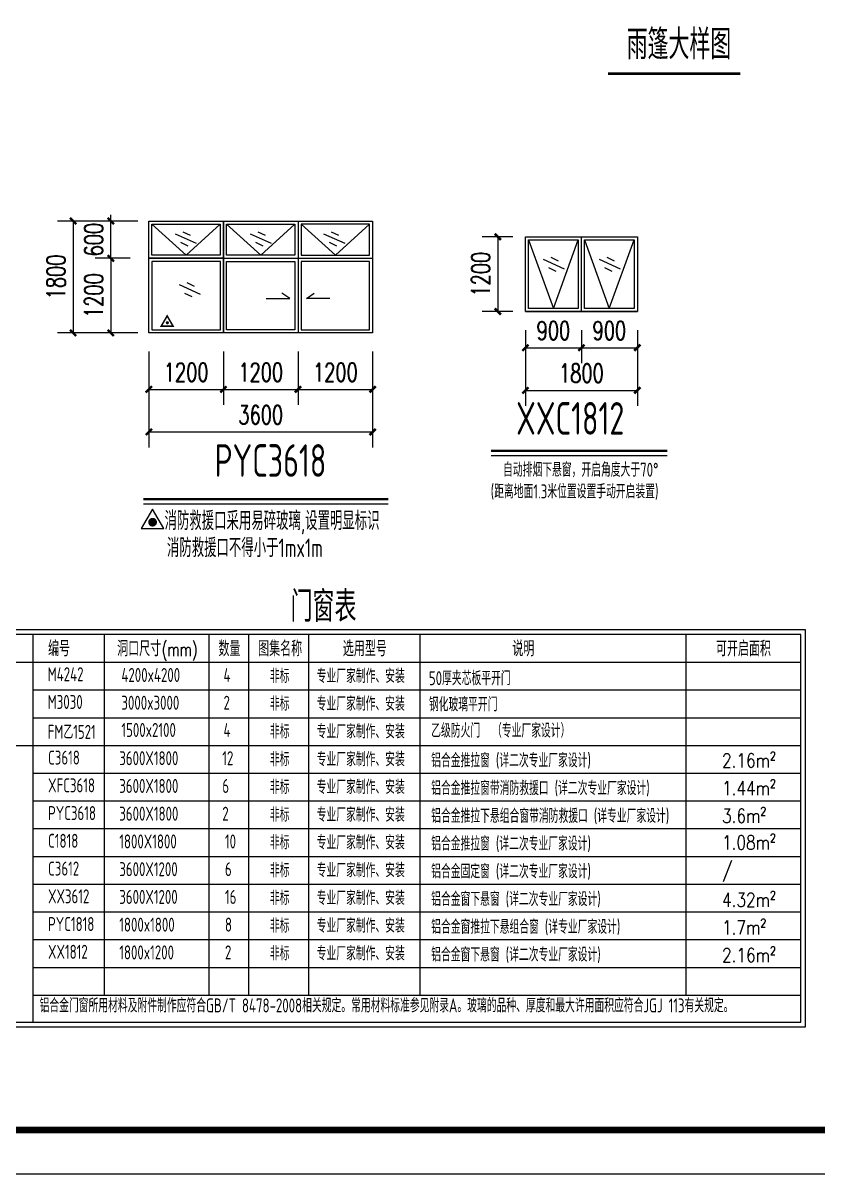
# Model space of a CAD drawing. Extents: x 180850 to 1399066, y 113487 to 334416.
# Drawn here: x 754088 to 779667, y 232984 to 270012 of the extents above; entities that cross this region are included whole.
import ezdxf
from ezdxf.enums import TextEntityAlignment as Align

# ---------------------------------------------------------------- set-up
doc = ezdxf.new("R2010")
doc.units = 0
doc.header["$LTSCALE"] = 1000
for name, color, linetype in [('AXIS', 3, 'Continuous'), ('Gzd', 1, 'Continuous'), ('PUB_TAB', 7, 'Continuous'), ('PUB_TEXT', 7, 'Continuous'), ('PUB_TITLE', 4, 'Continuous'), ('REIN', 1, 'Continuous'), ('TEXT', 7, 'Continuous'), ('THICK', 6, 'Continuous'), ('THIN', 7, 'Continuous')]:
    doc.layers.add(name, color=color, linetype=linetype)
doc.styles.add('_TCH_DIM_T3', font='SIMPLEX', dxfattribs={"width": 0.705882, "bigfont": 'GBCBIG'})
doc.styles.add('_TCH_WDTABLE', font='SIMPLEX', dxfattribs={"bigfont": 'GBCBIG'})
doc.styles.add('SIM-TSSC', font='simplex.shx', dxfattribs={"width": 0.8, "bigfont": 'tssdchn.shx'})
doc.styles.add('TSSD_Norm', font='tssdeng.shx', dxfattribs={"bigfont": 'hztxt.shx'})
doc.styles.add('标准字体', font='tssdeng.shx', dxfattribs={"width": 0.7, "bigfont": 'tssdchn.shx'})
doc.dimstyles.new('TCH-200-2', dxfattribs={"dimtxt": 595, "dimasz": 200, "dimexe": 500, "dimexo": 600, "dimgap": 252.5, "dimtad": 1, "dimdec": 0, "dimlfac": 0.5, "dimzin": 0, "dimdsep": 46, "dimtxsty": '_TCH_DIM_T3', "dimblk": 'ARCHTICK', "dimcen": 0.09, "dimclrd": 124, "dimclre": 124, "dimclrt": 7, "dimazin": 2, "dimtfac": 1, "dimtdec": 0, "dimtix": 1, "dimtmove": 2, "dimatfit": 3, "dimfxl": 1, "dimtolj": 1, "dimtzin": 0, "dimarcsym": 0})

# ---------------------------------------------------------------- blocks, each defined once
blk = doc.blocks.new('_ArchTick')
at = {"color": 0, "linetype": 'ByBlock', "const_width": 0.4}
blk.add_lwpolyline([(-0.5, -0.5), (0.5, 0.5)], dxfattribs=at)
blk = doc.blocks.new('*D1873')
at = {"layer": 'AXIS', "color": 124, "linetype": 'ByBlock', "lineweight": -2, "transparency": 16777216}
for p, q in [((770254, 260132), (770254, 259066)), ((772054, 260132), (772054, 259066)), ((770254, 259566), (772054, 259566))]:
    blk.add_line(p, q, dxfattribs=at)
at = {"layer": 'Defpoints', "color": 0, "linetype": 'ByBlock', "transparency": 16777216}
for p in [(770254, 260732), (772054, 260732), (772054, 259566)]:
    blk.add_point(p, dxfattribs=at)
at = {"layer": 'AXIS', "color": 124, "linetype": 'ByBlock', "lineweight": -2, "transparency": 16777216, "xscale": 200, "yscale": 200, "zscale": 200, "rotation": 180}
blk.add_blockref('_ArchTick', (770254, 259566), dxfattribs=at)
at = {"layer": 'AXIS', "color": 124, "linetype": 'ByBlock', "lineweight": -2, "transparency": 16777216, "xscale": 200, "yscale": 200, "zscale": 200}
blk.add_blockref('_ArchTick', (772054, 259566), dxfattribs=at)
at = {"layer": 'AXIS', "color": 7, "linetype": 'ByBlock', "transparency": 16777216, "insert": (771154, 260116), "char_height": 595, "attachment_point": 5, "style": '_TCH_DIM_T3'}
blk.add_mtext('\\A1;900', dxfattribs=at)
blk = doc.blocks.new('*D1874')
at = {"layer": 'AXIS', "color": 124, "linetype": 'ByBlock', "lineweight": -2, "transparency": 16777216}
for p, q in [((772054, 260132), (772054, 259066)), ((773854, 260132), (773854, 259066)), ((772054, 259566), (773854, 259566))]:
    blk.add_line(p, q, dxfattribs=at)
at = {"layer": 'Defpoints', "color": 0, "linetype": 'ByBlock', "transparency": 16777216}
for p in [(772054, 260732), (773854, 260732), (773854, 259566)]:
    blk.add_point(p, dxfattribs=at)
at = {"layer": 'AXIS', "color": 124, "linetype": 'ByBlock', "lineweight": -2, "transparency": 16777216, "xscale": 200, "yscale": 200, "zscale": 200, "rotation": 180}
blk.add_blockref('_ArchTick', (772054, 259566), dxfattribs=at)
at = {"layer": 'AXIS', "color": 124, "linetype": 'ByBlock', "lineweight": -2, "transparency": 16777216, "xscale": 200, "yscale": 200, "zscale": 200}
blk.add_blockref('_ArchTick', (773854, 259566), dxfattribs=at)
at = {"layer": 'AXIS', "color": 7, "linetype": 'ByBlock', "transparency": 16777216, "insert": (772954, 260116), "char_height": 595, "attachment_point": 5, "style": '_TCH_DIM_T3'}
blk.add_mtext('\\A1;900', dxfattribs=at)
blk = doc.blocks.new('*D1875')
at = {"layer": 'AXIS', "color": 124, "linetype": 'ByBlock', "lineweight": -2, "transparency": 16777216}
for p, q in [((770254, 260132), (770254, 257695)), ((773854, 260132), (773854, 257695)), ((770254, 258195), (773854, 258195))]:
    blk.add_line(p, q, dxfattribs=at)
at = {"layer": 'Defpoints', "color": 0, "linetype": 'ByBlock', "transparency": 16777216}
for p in [(770254, 260732), (773854, 260732), (773854, 258195)]:
    blk.add_point(p, dxfattribs=at)
at = {"layer": 'AXIS', "color": 124, "linetype": 'ByBlock', "lineweight": -2, "transparency": 16777216, "xscale": 200, "yscale": 200, "zscale": 200, "rotation": 180}
blk.add_blockref('_ArchTick', (770254, 258195), dxfattribs=at)
at = {"layer": 'AXIS', "color": 124, "linetype": 'ByBlock', "lineweight": -2, "transparency": 16777216, "xscale": 200, "yscale": 200, "zscale": 200}
blk.add_blockref('_ArchTick', (773854, 258195), dxfattribs=at)
at = {"layer": 'AXIS', "color": 7, "linetype": 'ByBlock', "transparency": 16777216, "insert": (772054, 258745), "char_height": 595, "attachment_point": 5, "style": '_TCH_DIM_T3'}
blk.add_mtext('\\A1;1800', dxfattribs=at)
blk = doc.blocks.new('*D1876')
at = {"layer": 'AXIS', "color": 124, "linetype": 'ByBlock', "lineweight": -2, "transparency": 16777216}
for p, q in [((769843, 263132), (768865, 263132)), ((769365, 263132), (769365, 260732)), ((769843, 260732), (768865, 260732))]:
    blk.add_line(p, q, dxfattribs=at)
at = {"layer": 'Defpoints', "color": 0, "linetype": 'ByBlock', "transparency": 16777216}
for p in [(770443, 263132), (769365, 260732), (770443, 260732)]:
    blk.add_point(p, dxfattribs=at)
at = {"layer": 'AXIS', "color": 124, "linetype": 'ByBlock', "lineweight": -2, "transparency": 16777216, "xscale": 200, "yscale": 200, "zscale": 200}
for p, rotation in [((769365, 263132), 90), ((769365, 260732), 270)]:
    blk.add_blockref('_ArchTick', p, dxfattribs=dict(at, rotation=rotation))
at = {"layer": 'AXIS', "color": 7, "linetype": 'ByBlock', "transparency": 16777216, "insert": (768815, 261932), "char_height": 595, "attachment_point": 5, "rotation": 90, "style": '_TCH_DIM_T3'}
blk.add_mtext('\\A1;1200', dxfattribs=at)
blk = doc.blocks.new('*D1884')
at = {"layer": 'AXIS', "color": 124, "linetype": 'ByBlock', "lineweight": -2, "transparency": 16777216}
for p, q in [((757537, 262442), (756413, 262442)), ((756913, 262442), (756913, 260042)), ((757781, 260042), (756413, 260042))]:
    blk.add_line(p, q, dxfattribs=at)
at = {"layer": 'Defpoints', "color": 0, "linetype": 'ByBlock', "transparency": 16777216}
for p in [(758137, 262442), (756913, 260042), (758381, 260042)]:
    blk.add_point(p, dxfattribs=at)
at = {"layer": 'AXIS', "color": 124, "linetype": 'ByBlock', "lineweight": -2, "transparency": 16777216, "xscale": 200, "yscale": 200, "zscale": 200}
for p, rotation in [((756913, 262442), 90), ((756913, 260042), 270)]:
    blk.add_blockref('_ArchTick', p, dxfattribs=dict(at, rotation=rotation))
at = {"layer": 'AXIS', "color": 7, "linetype": 'ByBlock', "transparency": 16777216, "insert": (756363, 261242), "char_height": 595, "attachment_point": 5, "rotation": 90, "style": '_TCH_DIM_T3'}
blk.add_mtext('\\A1;1200', dxfattribs=at)
blk = doc.blocks.new('*D1885')
at = {"layer": 'AXIS', "color": 124, "linetype": 'ByBlock', "lineweight": -2, "transparency": 16777216}
for p, q in [((757781, 263642), (756413, 263642)), ((756913, 263642), (756913, 263842)), ((756913, 262442), (756913, 263642)), ((757537, 262442), (756413, 262442)), ((756913, 262442), (756913, 262242))]:
    blk.add_line(p, q, dxfattribs=at)
at = {"layer": 'Defpoints', "color": 0, "linetype": 'ByBlock', "transparency": 16777216}
for p in [(756913, 263642), (758381, 263642), (758137, 262442)]:
    blk.add_point(p, dxfattribs=at)
at = {"layer": 'AXIS', "color": 124, "linetype": 'ByBlock', "lineweight": -2, "transparency": 16777216, "xscale": 200, "yscale": 200, "zscale": 200}
for p, rotation in [((756913, 263642), 270), ((756913, 262442), 90)]:
    blk.add_blockref('_ArchTick', p, dxfattribs=dict(at, rotation=rotation))
at = {"layer": 'AXIS', "color": 7, "linetype": 'ByBlock', "transparency": 16777216, "insert": (756363, 263042), "char_height": 595, "attachment_point": 5, "rotation": 90, "style": '_TCH_DIM_T3'}
blk.add_mtext('\\A1;600', dxfattribs=at)
blk = doc.blocks.new('*D1886')
at = {"layer": 'AXIS', "color": 124, "linetype": 'ByBlock', "lineweight": -2, "transparency": 16777216}
for p, q in [((757629, 263642), (755200, 263642)), ((755700, 263642), (755700, 260042)), ((757629, 260042), (755200, 260042))]:
    blk.add_line(p, q, dxfattribs=at)
at = {"layer": 'Defpoints', "color": 0, "linetype": 'ByBlock', "transparency": 16777216}
for p in [(758229, 263642), (755700, 260042), (758229, 260042)]:
    blk.add_point(p, dxfattribs=at)
at = {"layer": 'AXIS', "color": 124, "linetype": 'ByBlock', "lineweight": -2, "transparency": 16777216, "xscale": 200, "yscale": 200, "zscale": 200}
for p, rotation in [((755700, 263642), 90), ((755700, 260042), 270)]:
    blk.add_blockref('_ArchTick', p, dxfattribs=dict(at, rotation=rotation))
at = {"layer": 'AXIS', "color": 7, "linetype": 'ByBlock', "transparency": 16777216, "insert": (755150, 261842), "char_height": 595, "attachment_point": 5, "rotation": 90, "style": '_TCH_DIM_T3'}
blk.add_mtext('\\A1;1800', dxfattribs=at)
blk = doc.blocks.new('*D1887')
at = {"layer": 'AXIS', "color": 124, "linetype": 'ByBlock', "lineweight": -2, "transparency": 16777216}
for p, q in [((758137, 259442), (758137, 257726)), ((760537, 259442), (760537, 257726)), ((758137, 258226), (760537, 258226))]:
    blk.add_line(p, q, dxfattribs=at)
at = {"layer": 'Defpoints', "color": 0, "linetype": 'ByBlock', "transparency": 16777216}
for p in [(758137, 260042), (760537, 260042), (760537, 258226)]:
    blk.add_point(p, dxfattribs=at)
at = {"layer": 'AXIS', "color": 124, "linetype": 'ByBlock', "lineweight": -2, "transparency": 16777216, "xscale": 200, "yscale": 200, "zscale": 200, "rotation": 180}
blk.add_blockref('_ArchTick', (758137, 258226), dxfattribs=at)
at = {"layer": 'AXIS', "color": 124, "linetype": 'ByBlock', "lineweight": -2, "transparency": 16777216, "xscale": 200, "yscale": 200, "zscale": 200}
blk.add_blockref('_ArchTick', (760537, 258226), dxfattribs=at)
at = {"layer": 'AXIS', "color": 7, "linetype": 'ByBlock', "transparency": 16777216, "insert": (759337, 258776), "char_height": 595, "attachment_point": 5, "style": '_TCH_DIM_T3'}
blk.add_mtext('\\A1;1200', dxfattribs=at)
blk = doc.blocks.new('*D1888')
at = {"layer": 'AXIS', "color": 124, "linetype": 'ByBlock', "lineweight": -2, "transparency": 16777216}
for p, q in [((758137, 259442), (758137, 256356)), ((765337, 259442), (765337, 256356)), ((758137, 256856), (765337, 256856))]:
    blk.add_line(p, q, dxfattribs=at)
at = {"layer": 'Defpoints', "color": 0, "linetype": 'ByBlock', "transparency": 16777216}
for p in [(758137, 260042), (765337, 260042), (765337, 256856)]:
    blk.add_point(p, dxfattribs=at)
at = {"layer": 'AXIS', "color": 124, "linetype": 'ByBlock', "lineweight": -2, "transparency": 16777216, "xscale": 200, "yscale": 200, "zscale": 200, "rotation": 180}
blk.add_blockref('_ArchTick', (758137, 256856), dxfattribs=at)
at = {"layer": 'AXIS', "color": 124, "linetype": 'ByBlock', "lineweight": -2, "transparency": 16777216, "xscale": 200, "yscale": 200, "zscale": 200}
blk.add_blockref('_ArchTick', (765337, 256856), dxfattribs=at)
at = {"layer": 'AXIS', "color": 7, "linetype": 'ByBlock', "transparency": 16777216, "insert": (761737, 257406), "char_height": 595, "attachment_point": 5, "style": '_TCH_DIM_T3'}
blk.add_mtext('\\A1;3600', dxfattribs=at)
blk = doc.blocks.new('*D1889')
at = {"layer": 'AXIS', "color": 124, "linetype": 'ByBlock', "lineweight": -2, "transparency": 16777216}
for p, q in [((760537, 259442), (760537, 257726)), ((762937, 259442), (762937, 257726)), ((760537, 258226), (762937, 258226))]:
    blk.add_line(p, q, dxfattribs=at)
at = {"layer": 'Defpoints', "color": 0, "linetype": 'ByBlock', "transparency": 16777216}
for p in [(760537, 260042), (762937, 260042), (762937, 258226)]:
    blk.add_point(p, dxfattribs=at)
at = {"layer": 'AXIS', "color": 124, "linetype": 'ByBlock', "lineweight": -2, "transparency": 16777216, "xscale": 200, "yscale": 200, "zscale": 200, "rotation": 180}
blk.add_blockref('_ArchTick', (760537, 258226), dxfattribs=at)
at = {"layer": 'AXIS', "color": 124, "linetype": 'ByBlock', "lineweight": -2, "transparency": 16777216, "xscale": 200, "yscale": 200, "zscale": 200}
blk.add_blockref('_ArchTick', (762937, 258226), dxfattribs=at)
at = {"layer": 'AXIS', "color": 7, "linetype": 'ByBlock', "transparency": 16777216, "insert": (761737, 258776), "char_height": 595, "attachment_point": 5, "style": '_TCH_DIM_T3'}
blk.add_mtext('\\A1;1200', dxfattribs=at)
blk = doc.blocks.new('*D1890')
at = {"layer": 'AXIS', "color": 124, "linetype": 'ByBlock', "lineweight": -2, "transparency": 16777216}
for p, q in [((762937, 259442), (762937, 257726)), ((765337, 259442), (765337, 257726)), ((762937, 258226), (765337, 258226))]:
    blk.add_line(p, q, dxfattribs=at)
at = {"layer": 'Defpoints', "color": 0, "linetype": 'ByBlock', "transparency": 16777216}
for p in [(762937, 260042), (765337, 260042), (765337, 258226)]:
    blk.add_point(p, dxfattribs=at)
at = {"layer": 'AXIS', "color": 124, "linetype": 'ByBlock', "lineweight": -2, "transparency": 16777216, "xscale": 200, "yscale": 200, "zscale": 200, "rotation": 180}
blk.add_blockref('_ArchTick', (762937, 258226), dxfattribs=at)
at = {"layer": 'AXIS', "color": 124, "linetype": 'ByBlock', "lineweight": -2, "transparency": 16777216, "xscale": 200, "yscale": 200, "zscale": 200}
blk.add_blockref('_ArchTick', (765337, 258226), dxfattribs=at)
at = {"layer": 'AXIS', "color": 7, "linetype": 'ByBlock', "transparency": 16777216, "insert": (764137, 258776), "char_height": 595, "attachment_point": 5, "style": '_TCH_DIM_T3'}
blk.add_mtext('\\A1;1200', dxfattribs=at)

msp = doc.modelspace()

# ---------------------------------------------------------------- linework, layer by layer
at = {"color": 3}
for p, q in [((760536.87, 263641.88), (760537.13, 262441.34)), ((762936.92, 263641.84), (762937.18, 262441.29)), ((758236.23, 263541.95), (759336.36, 262541.17)), ((759336.36, 262541.17), (760436.52, 263541.31)), ((760636.24, 263541.91), (761736.4, 262541.13)), ((761736.4, 262541.13), (762836.57, 263541.27)), ((764137.86, 262541.4), (763037.31, 263541.31)), ((765237.51, 263542.42), (764137.86, 262541.4))]:
    msp.add_line(p, q, dxfattribs=at)
for p, q in [((759230.35, 263297.03), (759465.68, 263182.91)), ((761642.14, 263297.03), (761877.47, 263182.91)), ((764007.17, 263296.37), (764243.62, 263184.59)), ((758981.1, 263232.94), (759657.72, 262927.72)), ((759157.95, 262961.23), (759393.28, 262847.11)), ((761392.89, 263232.94), (762069.51, 262927.72)), ((761569.75, 262961.23), (761805.07, 262847.11)), ((763758.56, 263229.8), (764438.19, 262931.32)), ((763938.11, 262959.87), (764174.56, 262848.09)), ((772051.88, 263131.91), (772051.85, 260731.91)), ((762937.18, 262441.29), (762936.58, 260041.29)), ((770823.53, 262413.67), (771500.16, 262108.45)), ((771072.79, 262477.77), (771308.11, 262363.64)), ((772621.75, 262413.65), (773298.38, 262108.43)), ((772871.01, 262477.75), (773106.33, 262363.62)), ((771000.39, 262141.97), (771235.72, 262027.84)), ((772798.61, 262141.95), (773033.94, 262027.82)), ((759107.78, 261596.63), (759784.41, 261291.41)), ((759357.04, 261660.73), (759592.36, 261546.6)), ((759284.64, 261324.93), (759519.96, 261210.8)), ((761915.46, 261152.13), (762668.84, 261151.95)), ((762668.84, 261151.95), (762419.21, 261320.9)), ((763204.99, 261151.81), (763454.71, 261320.64)), ((763958.37, 261151.63), (763204.99, 261151.81)), ((770253.66, 260731.91), (773857.72, 260731.91))]:
    msp.add_line(p, q)
at = {"color": 21}
for p, q in [((770352.95, 263031.96), (771152.08, 260831.92)), ((771152.08, 260831.92), (771951.24, 263031.88)), ((772151.17, 263031.94), (772952.3, 260831.9)), ((772952.3, 260831.9), (773753.46, 263031.87))]:
    msp.add_line(p, q, dxfattribs=at)
at = {"color": 3, "const_width": 94.08, "elevation": -76.46}
msp.add_lwpolyline([(772908.94, 268383.37), (777164.38, 268383.37)], dxfattribs=at)
at = {"color": 3}
for points in [[(758136.94, 263641.9), (760536.95, 263641.86), (760536.95, 262441.86), (758136.94, 262441.9)], [(760536.95, 263641.86), (765336.79, 263641.82), (765336.79, 262441.82), (760536.95, 262441.86)], [(758236.22, 263542.62), (760436.51, 263542.6), (760436.51, 262541.16), (758236.22, 262541.18)], [(760636.23, 263542.58), (762836.56, 263542.56), (762836.56, 262541.11), (760636.23, 262541.14)], [(765237.52, 263543.09), (763037.31, 263542.6), (763037.75, 262541.15), (765237.96, 262541.65)]]:
    msp.add_lwpolyline(points, close=True, dxfattribs=at)
for points in [[(770253.66, 263131.91), (773854.1, 263131.91), (773854.1, 260731.91), (770253.66, 260731.91)], [(758137, 262441.9), (760537.07, 262441.86), (760537.01, 260040.92), (758136.94, 260040.97)], [(760437.28, 262340.99), (758237.04, 262341.8), (758236.5, 260141.8), (760436.73, 260140.99)], [(760537.01, 262441.86), (765336.91, 262441.82), (765336.85, 260040.88), (760536.95, 260040.92)], [(760637.06, 262341.64), (762837.21, 262341.32), (762836.67, 260141.32), (760636.51, 260141.64)], [(765237.12, 262340.95), (763037.09, 262341.27), (763036.55, 260141.27), (765236.57, 260140.95)]]:
    msp.add_lwpolyline(points, close=True)
at = {"color": 21}
for points in [[(770352.95, 263031.96), (771951.24, 263031.88), (771951.23, 260831.88), (770352.93, 260831.96)], [(772151.17, 263031.94), (773753.46, 263031.87), (773753.45, 260831.87), (772151.15, 260831.94)]]:
    msp.add_lwpolyline(points, close=True, dxfattribs=at)
at = {"layer": 'Gzd'}
msp.add_lwpolyline([(758255.82, 254374.52), (757892.79, 253745.73), (758618.85, 253745.73)], close=True, dxfattribs=at)
at = {"layer": 'PUB_TAB', "color": 7, "lineweight": -3}
for points in [[(752700.24, 237717.08), (779268.54, 237717.08), (779268.54, 250490.94), (752700.24, 250490.94)], [(752850.24, 237867.08), (779118.54, 237867.08), (779118.54, 250340.94), (752850.24, 250340.94)]]:
    msp.add_lwpolyline(points, close=True, dxfattribs=at)
for points in [[(754404.27, 250340.94), (754404.27, 237867.08)], [(756699.67, 250340.94), (756699.67, 238738.44)], [(760069.19, 250340.94), (760069.19, 238738.44)], [(761344.19, 250340.94), (761344.19, 238738.44)], [(763270.93, 250340.94), (763270.93, 238738.44)], [(766852.1, 250340.94), (766852.1, 238738.44)], [(775416.74, 250340.94), (775416.74, 238738.44)], [(752850.24, 249448.44), (779118.54, 249448.44)], [(754404.27, 248555.94), (779118.54, 248555.94)], [(754404.27, 247663.44), (779118.54, 247663.44)], [(752850.24, 246770.94), (779118.54, 246770.94)], [(754404.27, 245878.44), (779118.54, 245878.44)], [(754404.27, 244985.94), (779118.54, 244985.94)], [(754404.27, 244093.44), (779118.54, 244093.44)], [(754404.27, 244093.44), (779118.54, 244093.44)], [(754404.27, 243200.94), (779118.54, 243200.94)], [(754404.27, 242308.44), (779118.54, 242308.44)], [(754404.27, 241415.94), (779118.54, 241415.94)], [(754404.27, 241415.94), (779118.54, 241415.94)], [(754404.27, 240523.44), (779118.54, 240523.44)], [(754404.27, 240523.44), (779118.54, 240523.44)], [(754404.27, 239630.94), (779118.54, 239630.94)], [(754404.27, 239630.94), (779118.54, 239630.94)], [(754404.27, 239630.94), (779118.54, 239630.94)], [(754404.27, 238738.44), (779118.54, 238738.44)]]:
    msp.add_lwpolyline(points, dxfattribs=at)
at = {"layer": 'PUB_TITLE'}
msp.add_lwpolyline([(675092.51, 232984.16), (793892.51, 232984.16), (793892.51, 316984.16), (675092.51, 316984.16)], close=True, dxfattribs=at)
at = {"layer": 'PUB_TITLE', "const_width": 212.12}
msp.add_lwpolyline([(677912.82, 234398.34), (677912.82, 315569.98), (791892.51, 315569.98), (791892.51, 234398.34)], close=True, dxfattribs=at)
at = {"layer": 'REIN', "const_width": 50}
msp.add_lwpolyline([(758725.39, 260589.03), (758533.65, 260256.91), (758917.14, 260256.91)], close=True, dxfattribs=at)
at = {"layer": 'REIN'}
for points, const_width in [([(758706.67, 260368.7, 1), (758756.67, 260368.7, 1)], 50), ([(758187.24, 253952.53, 1), (758327.87, 253952.53, 1)], 140.62)]:
    msp.add_lwpolyline(points, format="xyb", close=True, dxfattribs=dict(at, const_width=const_width))
at = {"layer": 'THICK', "linetype": 'ByBlock', "const_width": 75}
for points in [[(769150.32, 256248.6), (774814.26, 256248.6)], [(757964.22, 254697.44), (765841.44, 254697.44)]]:
    msp.add_lwpolyline(points, dxfattribs=at)
at = {"layer": 'THIN', "linetype": 'ByBlock'}
for points in [[(769150.32, 256098.6), (774814.26, 256098.6)], [(757964.22, 254547.44), (765841.44, 254547.44)]]:
    msp.add_lwpolyline(points, dxfattribs=at)

# ---------------------------------------------------------------- texts
for s, style, width, p in [('M4242', 'TSSD_Norm', 0.7, (754879.69, 248836.51)), ('4200x4200', 'TSSD_Norm', 0.7, (757253.63, 248812.53)), ('4', 'TSSD_Norm', 0.7, (760538.69, 248812.53)), ('非标', 'TSSD_Norm', 0.7, (762032.02, 248779.06)), ('专业厂家制作、安装', 'TSSD_Norm', 0.7, (763537.21, 248779.06)), ('50厚夹芯板平开门', 'TSSD_Norm', 0.7, (767148.17, 248709.39)), ('M3030', 'TSSD_Norm', 0.7, (754879.69, 247944.01)), ('3000x3000', 'TSSD_Norm', 0.7, (757253.63, 247920.03)), ('2', 'TSSD_Norm', 0.7, (760538.69, 247920.03)), ('非标', 'TSSD_Norm', 0.7, (762032.02, 247886.56)), ('专业厂家制作、安装', 'TSSD_Norm', 0.7, (763537.21, 247886.56)), ('钢化玻璃平开门', 'TSSD_Norm', 0.7, (767148.17, 247867.09)), ('FM乙1521', 'TSSD_Norm', 0.7, (754879.69, 246982.47)), ('1500x2100', 'TSSD_Norm', 0.7, (757253.63, 247043.38)), ('4', 'TSSD_Norm', 0.7, (760538.69, 247043.38)), ('非标', 'TSSD_Norm', 0.7, (762032.02, 246993.86)), ('专业厂家制作、安装', 'TSSD_Norm', 0.7, (763537.21, 246994.06)), ('乙级防火门  （专业厂家设计）', 'TSSD_Norm', 0.7, (767221.04, 247023.66)), ('C3618', 'TSSD_Norm', 0.7, (754894.94, 246154.67)), ('3600X1800', 'TSSD_Norm', 0.7, (757185.19, 246135.03)), ('12', 'TSSD_Norm', 0.7, (760499.94, 246135.03)), ('非标', 'TSSD_Norm', 0.7, (762032.02, 246101.56)), ('专业厂家制作、安装', 'TSSD_Norm', 0.7, (763537.21, 246101.56)), ('铝合金推拉窗 (详二次专业厂家设计)', 'TSSD_Norm', 0.7, (767221.04, 246064.67)), ('2.16m²', 'SIM-TSSC', 0.8, (776580.44, 246064.67)), ('XFC3618', 'TSSD_Norm', 0.7, (754894.94, 245262.17)), ('3600X1800', 'TSSD_Norm', 0.7, (757185.19, 245242.53)), ('6', 'TSSD_Norm', 0.7, (760499.94, 245242.53)), ('非标', 'TSSD_Norm', 0.7, (762032.02, 245209.06)), ('专业厂家制作、安装', 'TSSD_Norm', 0.7, (763537.21, 245209.06)), ('铝合金推拉窗带消防救援口 (详二次专业厂家设计)', 'TSSD_Norm', 0.7, (767221.04, 245172.17)), ('1.44m²', 'SIM-TSSC', 0.8, (776580.44, 245172.17)), ('PYC3618', 'TSSD_Norm', 0.7, (754894.94, 244369.67)), ('3600X1800', 'TSSD_Norm', 0.7, (757185.19, 244350.03)), ('2', 'TSSD_Norm', 0.7, (760499.94, 244350.03)), ('非标', 'TSSD_Norm', 0.7, (762032.02, 244316.56)), ('专业厂家制作、安装', 'TSSD_Norm', 0.7, (763537.21, 244316.56)), ('铝合金推拉下悬组合窗带消防救援口 (详专业厂家设计)', 'TSSD_Norm', 0.7, (767221.04, 244279.67)), ('3.6m²', 'SIM-TSSC', 0.8, (776580.44, 244279.67)), ('C1818', 'TSSD_Norm', 0.7, (754894.94, 243477.17)), ('1800X1800', 'TSSD_Norm', 0.7, (757185.19, 243457.53)), ('10', 'TSSD_Norm', 0.7, (760585.63, 243457.53)), ('非标', 'TSSD_Norm', 0.7, (762032.02, 243424.06)), ('专业厂家制作、安装', 'TSSD_Norm', 0.7, (763537.21, 243424.06)), ('铝合金推拉窗 (详二次专业厂家设计)', 'TSSD_Norm', 0.7, (767221.04, 243387.17)), ('1.08m²', 'SIM-TSSC', 0.8, (776580.44, 243422.91)), ('C3612', 'TSSD_Norm', 0.7, (754894.94, 242584.67)), ('3600X1200', 'TSSD_Norm', 0.7, (757185.19, 242565.03)), ('6', 'TSSD_Norm', 0.7, (760585.63, 242565.03)), ('非标', 'TSSD_Norm', 0.7, (762032.02, 242531.56)), ('专业厂家制作、安装', 'TSSD_Norm', 0.7, (763537.21, 242531.56)), ('铝合金固定窗 (详二次专业厂家设计)', 'TSSD_Norm', 0.7, (767221.04, 242494.67)), ('/', 'SIM-TSSC', 0.8, (776580.44, 242530.41)), ('XX3612', 'TSSD_Norm', 0.7, (754894.94, 241692.17)), ('3600X1200', 'TSSD_Norm', 0.7, (757185.19, 241672.53)), ('16', 'TSSD_Norm', 0.7, (760585.63, 241672.53)), ('非标', 'TSSD_Norm', 0.7, (762032.02, 241639.06)), ('专业厂家制作、安装', 'TSSD_Norm', 0.7, (763537.21, 241639.06)), ('铝合金窗下悬窗 (详二次专业厂家设计)', 'TSSD_Norm', 0.7, (767221.04, 241602.17)), ('4.32m²', 'SIM-TSSC', 0.8, (776580.44, 241580.3)), ('PYC1818', 'TSSD_Norm', 0.7, (754894.94, 240799.67)), ('1800x1800', 'TSSD_Norm', 0.7, (757185.19, 240780.03)), ('8', 'TSSD_Norm', 0.7, (760585.63, 240780.03)), ('非标', 'TSSD_Norm', 0.7, (762032.02, 240746.56)), ('专业厂家制作、安装', 'TSSD_Norm', 0.7, (763537.21, 240746.56)), ('铝合金窗推拉下悬组合窗 (详专业厂家设计)', 'TSSD_Norm', 0.7, (767221.04, 240709.67)), ('1.7m²', 'SIM-TSSC', 0.8, (776580.44, 240687.8)), ('XX1812', 'TSSD_Norm', 0.7, (754894.94, 239907.17)), ('1800x1200', 'TSSD_Norm', 0.7, (757185.19, 239887.53)), ('2', 'TSSD_Norm', 0.7, (760585.63, 239887.53)), ('非标', 'TSSD_Norm', 0.7, (762032.02, 239854.06)), ('专业厂家制作、安装', 'TSSD_Norm', 0.7, (763537.21, 239854.06)), ('铝合金窗下悬窗 (详二次专业厂家设计)', 'TSSD_Norm', 0.7, (767221.04, 239817.17)), ('2.16m²', 'SIM-TSSC', 0.8, (776580.44, 239795.3)), ('铝合金门窗所用材料及附件制作应符合GB/T 8478-2008相关规定。常用材料标准参见附录A。玻璃的品种、厚度和最大许用面积应符合JGJ 113有关规定。', 'TSSD_Norm', 0.7, (754620.91, 238181.5))]:
    msp.add_text(s, height=450, dxfattribs=dict(style=style, width=width)).set_placement(p)
at = {"layer": 'PUB_TAB', "color": 7, "style": '_TCH_WDTABLE'}
for s, height, p in [('门窗表', 983.83, (762693.21, 250748.94)), ('编号', 491.915, (754894.41, 249639.69)), ('洞口尺寸', 491.915, (757115.63, 249639.69)), ('数量', 491.915, (760375.73, 249639.69)), ('图集名称', 491.915, (761651.89, 249639.69)), ('选用型号', 491.915, (764377.9, 249639.69)), ('说明', 491.915, (769831.26, 249639.69)), ('可开启面积', 491.915, (776383.3, 249639.69))]:
    msp.add_text(s, height=height, dxfattribs=at).set_placement(p)
at = {"layer": 'PUB_TAB', "color": 7, "style": '_TCH_WDTABLE', "width": 0.705882}
msp.add_text('(mm)', height=433.5, dxfattribs=at).set_placement((758547.97, 249639.69))
at = {"layer": 'PUB_TEXT', "style": '标准字体', "width": 0.7}
for s, p in [('自动排烟下悬窗，开启角度大于70%%D', (769534.77, 255415.5, 828.98)), ('(距离地面1.3米位置设置手动开启装置)', (769135.06, 254718.31, 828.98))]:
    msp.add_text(s, height=450, dxfattribs=at).set_placement(p)
at = {"layer": 'TEXT', "width": 0.7}
for s, height, style, p in [('雨篷大样图', 960, 'TSSD_Norm', (773513.1, 268843.48, -76.46)), ('消防救援口采用易碎玻璃,设置明显标识', 600, '标准字体', (758639.54, 253698.4, -216.97)), ('消防救援口不得小于1mx1m', 600, '标准字体', (758717.89, 252829.56, -216.97))]:
    msp.add_text(s, height=height, dxfattribs=dict(at, style=style)).set_placement(p)
at = {"layer": 'TEXT', "linetype": 'ByBlock', "style": '标准字体', "width": 0.7}
for s, p in [('XXC1812', (769955.02, 256453.63)), ('PYC3618', (760253.09, 255097.44))]:
    msp.add_text(s, height=1050, dxfattribs=at).set_placement(p, align=Align.BOTTOM_LEFT)

# ---------------------------------------------------------------- dimensions: what is measured, and where the dimension line sits
at = {"layer": 'AXIS', "linetype": 'ByBlock'}
for base, p1, p2, angle, picture, middle in [((755699.57, 260041.82), (758228.52, 263641.82), (758228.52, 260041.82), 90, '*D1886', (755149.57, 261841.82)), ((756913.4, 263641.82), (758137, 262441.9), (758381.33, 263641.82), 270, '*D1885', (756363.4, 263041.86)), ((769365.17, 260731.91), (770442.8, 263131.91), (770442.8, 260731.91), 90, '*D1876', (768815.17, 261931.91)), ((756913.4, 260041.82), (758137, 262441.9), (758381.33, 260041.82), 90, '*D1884', (756363.4, 261241.86))]:
    dim = msp.add_linear_dim(base=base, p1=p1, p2=p2, angle=angle, dimstyle='TCH-200-2', dxfattribs=at)
    dim.commit()
    dim.dimension.update_dxf_attribs({"geometry": picture, "text_midpoint": middle})
for base, p1, p2, picture, middle in [((772053.69, 259565.55), (770253.66, 260731.91), (772053.69, 260731.91), '*D1873', (771153.68, 260115.55)), ((773854.1, 258195.44), (770253.66, 260731.91), (773854.1, 260731.91), '*D1875', (772053.88, 258745.44)), ((773854.1, 259565.55), (772053.69, 260731.91), (773854.1, 260731.91), '*D1874', (772953.9, 260115.55)), ((760536.85, 258226.02), (758136.73, 260041.82), (760536.85, 260041.82), '*D1887', (759336.79, 258776.02)), ((765336.79, 256855.91), (758136.73, 260041.82), (765336.79, 260041.82), '*D1888', (761736.76, 257405.91)), ((762936.9, 258226.02), (760536.85, 260041.82), (762936.9, 260041.85), '*D1889', (761736.87, 258776.02)), ((765336.79, 258226.02), (762936.9, 260041.85), (765336.79, 260041.82), '*D1890', (764136.85, 258776.02))]:
    dim = msp.add_linear_dim(base=base, p1=p1, p2=p2, dimstyle='TCH-200-2', dxfattribs=at)
    dim.commit()
    dim.dimension.update_dxf_attribs({"geometry": picture, "text_midpoint": middle})

doc.saveas('drawing.dxf')
